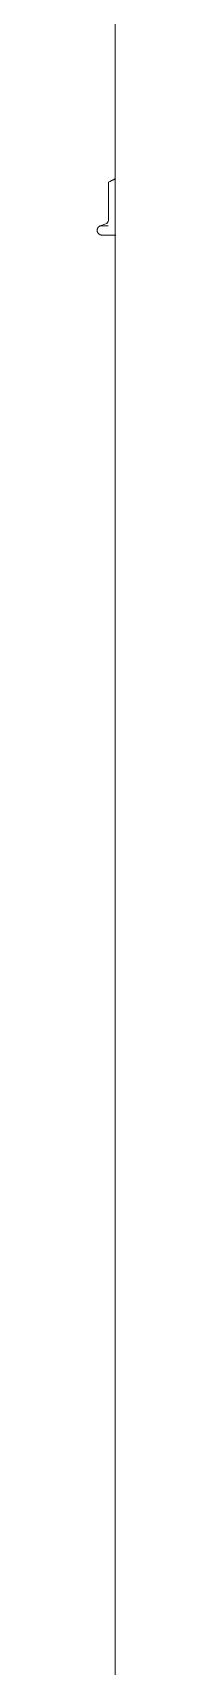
# Model space of a CAD drawing. Header units: metres. Extents: x 8 to 325, y -31 to 15.
# Drawn here: x 132.1632 to 132.1653, y -7.5672 to -7.3767 of the extents above; entities that cross this region are included whole.
import ezdxf

# ---------------------------------------------------------------- set-up
doc = ezdxf.new("R2010")
doc.units = ezdxf.units.M
doc.layers.add('G-IMPT', color=7, linetype='Continuous', lineweight=9, true_color=0x999999)
doc.layers.add('M-EKIP', color=7, linetype='Continuous', lineweight=9)

# ---------------------------------------------------------------- blocks, each defined once
blk = doc.blocks.new('D4010_10_Yangın Pompası - Wilo SCPFF 125_300_125_2_dwg-V113-_1_13_4_13_ PERON KATI _FFL_')
at = {"layer": 'G-IMPT', "color": 8, "lineweight": 5, "true_color": 0x808080}
for p, q in [((0.5650669623112045, -0.2554300205014267), (0.5650669623112045, 0.3195699794985734)), ((0.5658404650031009, -0.2050400713429751), (0.5658404650031009, -0.2094771706969704)), ((0.5668050733900338, -0.2043905836257879), (0.565902337678992, -0.2043905836257879)), ((0.566165537161348, -0.2046233557768369), (0.566805073390254, -0.2043905836257752)), ((0.5650669623114243, -0.2099237526843477), (0.5658404650033252, -0.2094771706969629))]:
    blk.add_line(p, q, dxfattribs=at)
at = {"layer": 'G-IMPT', "color": 8, "lineweight": 5, "true_color": 0x808080, "flags": 128}
for points in [[(0.5666169623114283, -0.2033237526843449), (0.5666117230100564, -0.2033237526843449), (0.5665960134877135, -0.2033237526843449), (0.5665698588762685, -0.2033237526843449), (0.5665333010175386, -0.2033237526843449), (0.5664863983962851, -0.2033237526843449), (0.5664292260467102, -0.2033237526843449), (0.5663618754323632, -0.2033237526843449), (0.566284454299866, -0.2033237526843449), (0.5661970865065172, -0.2033237526843449), (0.5660999118221439, -0.2033237526843449), (0.5659930857055162, -0.2033237526843449), (0.5658767790556342, -0.2033237526843449), (0.5657511779383165, -0.2033237526843449), (0.5656164832885643, -0.2033237526843449), (0.5654729105890877, -0.2033237526843449), (0.5653206895255686, -0.2033237526843449), (0.5651600636192441, -0.2033237526843449), (0.5649912898373037, -0.2033237526843449)], [(0.565115301968217, -0.2033237526843449), (0.5652781529226651, -0.2033237526843449), (0.5654326670838008, -0.2033237526843449), (0.5655785972619188, -0.2033237526843449), (0.5657157099998713, -0.2033237526843449), (0.5658437859465223, -0.2033237526843449), (0.5659626202076833, -0.2033237526843449), (0.5660720226738801, -0.2033237526843449), (0.5661718183245124, -0.2033237526843449), (0.5662618475078187, -0.2033237526843449), (0.5663419661963203, -0.2033237526843449), (0.5664120462172029, -0.2033237526843449), (0.5664719754573777, -0.2033237526843449), (0.5665216580428513, -0.2033237526843449), (0.5665610144920818, -0.2033237526843449), (0.5665899818431505, -0.2033237526843449), (0.5666085137544681, -0.2033237526843449), (0.5666165805789346, -0.2033237526843449)], [(0.5666169623114283, -0.2033237526843449), (0.5666389564452308, -0.2033241926256811), (0.566660915393111, -0.2033255117458779), (0.5666828040254344, -0.2033277079346267), (0.5667045873250673, -0.203330777678487), (0.5667262304433663, -0.2033347160665308), (0.5667476987559622, -0.203339516798178), (0.5667689579181387, -0.2033451721932714), (0.5667899739197683, -0.2033516732044), (0.566810713139728, -0.2033590094313222), (0.5668311423996966, -0.2033671691376425), (0.5668512290172107, -0.2033761392695754), (0.5668709408579721, -0.2033859054768183), (0.5668902463872392, -0.2033964521355218), (0.566909114720286, -0.2034077623732906), (0.5669275156717928, -0.2034198180961425), (0.5669454198041768, -0.2034326000175123), (0.5669627984746366, -0.203446087689031), (0.5669796238810135, -0.2034602595333149), (0.5669958691062366, -0.2034750928784355), (0.5670115081614212, -0.2034905639942043), (0.5670265160274075, -0.2035066481301338), (0.567040868694822, -0.2035233195550356), (0.5670545432024463, -0.2035405515981911), (0.567067517673995, -0.2035583166920037), (0.5670797713530753, -0.2035765864161188), (0.5670912846364093, -0.2035953315428654), (0.5671020391052113, -0.2036145220840487), (0.5671120175546237, -0.2036341273388915), (0.5671212040212493, -0.2036541159431738), (0.5671295838087097, -0.2036744559193832), (0.5671371435111229, -0.2036951147279038), (0.567143871034587, -0.2037160593190462), (0.5671497556164942, -0.2037372561859342), (0.5671547878427659, -0.2037586714181031), (0.5671589596629217, -0.2037802707557504), (0.5671622644029312, -0.2038020196445386), (0.5671646967759247, -0.2038238832908897), (0.5671662528906153, -0.2038458267176326), (0.5671669302575519, -0.2038678148199604), (0.5671667277931007, -0.2038898124216102), (0.5671656458211517, -0.2039117843311025), (0.5671636860726376, -0.2039336953980765), (0.5671608516827272, -0.2039555105694951), (0.5671571471858532, -0.2039771949457334), (0.5671525785084087, -0.203998713836428), (0.5671471529593092, -0.2040200328159292), (0.5671408792182764, -0.2040411177784272), (0.567133767321955, -0.2040619349924766), (0.5671258286478612, -0.2040824511549753), (0.5671170758961811, -0.2041026334444458), (0.5671075230694523, -0.204122449573524), (0.567097185450157, -0.2041418678406295), (0.5670860795762793, -0.2041608571806821), (0.5670742232148579, -0.2041793872147803), (0.5670616353335275, -0.2041974282988385), (0.5670483360702252, -0.2042149515709523), (0.5670343467009251, -0.2042319289976366), (0.5670196896056452, -0.2042483334186259), (0.5670043882325995, -0.2042641385903451), (0.5669884670607315, -0.2042793192278945), (0.5669719515605098, -0.204293851045488), (0.566954868153221, -0.2043077107953198), (0.5669372441686644, -0.2043208763047497), (0.5669191078014642, -0.2043333265117654), (0.566900488065932, -0.2043450414986978), (0.566881414749672, -0.2043560025240624), (0.5668619183659266, -0.2043661920525586), (0.5668420301047472, -0.2043755937831118), (0.566821781783109, -0.2043841926749617), (0.566805073390254, -0.2043905836257752)]]:
    blk.add_lwpolyline(points, dxfattribs=at)
at = {"layer": 'G-IMPT', "color": 8, "lineweight": 5, "true_color": 0x808080}
for points in [[(0.5661655368745068, -0.2046233549893164), (0.5660811882584419, -0.2046540527538622), (0.5659262214187136, -0.2047696777867714), (0.5658452321923874, -0.2049516230603612), (0.5658403615849895, -0.2050400156249043)], [(0.5651206220552252, -0.2098052864332373), (0.5653611846673876, -0.2097308561020064), (0.5656011323166794, -0.2096214841899175), (0.5658404650031008, -0.2094771706969705)], [(0.5658404650031009, -0.2094771706969704), (0.5656049742881313, -0.2096202463424549), (0.5653669476245653, -0.2097289993308125), (0.565126385012403, -0.2098034296620434)]]:
    blk.add_open_spline(points, degree=3, dxfattribs=at)
blk = doc.blocks.new('D4010_10_Yangın Pompası - ELEKTRİKLİ YANGIN POMPASI _ ELECTRICAL FIRE PUMP-V114-_1_13_4_13_ PERON KATI _FFL_')
blk.add_blockref('D4010_10_Yangın Pompası - Wilo SCPFF 125_300_125_2_dwg-V113-_1_13_4_13_ PERON KATI _FFL_', (-0.19, 0))
blk = doc.blocks.new('IC-TKN-M7-S23-000-10-A1-32-K-T-6E-200_rvt-1-_1_13_4_13_ PERON KATI _FFL_')
at = {"layer": 'M-EKIP', "color": 8, "lineweight": 5, "true_color": 0x808080, "rotation": 180}
blk.add_blockref('D4010_10_Yangın Pompası - ELEKTRİKLİ YANGIN POMPASI _ ELECTRICAL FIRE PUMP-V114-_1_13_4_13_ PERON KATI _FFL_', (-172.2543330368364, -7.603629805285838), dxfattribs=at)

msp = doc.modelspace()

# ---------------------------------------------------------------- block references
at = {"lineweight": 5}
msp.add_blockref('IC-TKN-M7-S23-000-10-A1-32-K-T-6E-200_rvt-1-_1_13_4_13_ PERON KATI _FFL_', (304.7946579423894, 0), dxfattribs=at)

doc.saveas('drawing.dxf')
